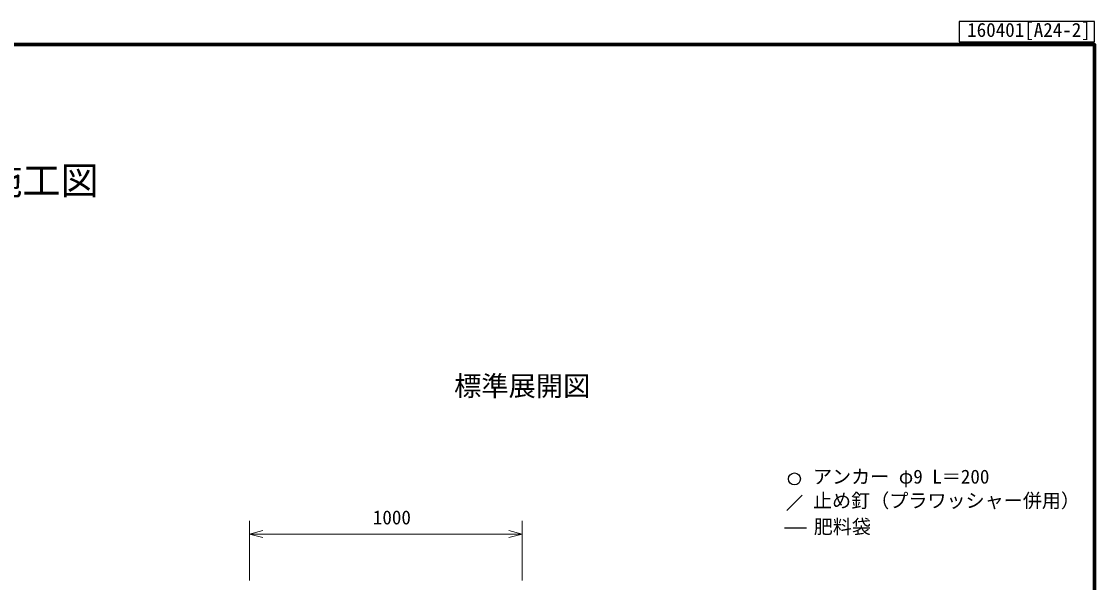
# Model space of a CAD drawing. Units: millimetres, scale not verified. Extents: x 200 to 8200, y 200 to 5825.
# Drawn here: x 4261 to 8200, y 3767 to 5825 of the extents above; entities that cross this region are included whole.
import ezdxf
from ezdxf.enums import TextEntityAlignment as Align

# ---------------------------------------------------------------- set-up
doc = ezdxf.new("R2010")
doc.units = ezdxf.units.MM
doc.header["$LTSCALE"] = 20
for name, color, linetype, lineweight in [('C-DOC', 3, 'Continuous', 25), ('C-STR-DIM', 1, 'Continuous', 13), ('C-STR-TXT', 7, 'Continuous', 25), ('C-TTL', 2, 'Continuous', 70)]:
    doc.layers.add(name, color=color, linetype=linetype, lineweight=lineweight)
doc.layers.add('C-TTL-TXT', color=3, linetype='Continuous')
doc.styles.add('ＭＳ ゴシック', font='')
doc.styles.get('ＭＳ ゴシック').set_extended_font_data('MS Gothic')

msp = doc.modelspace()

# ---------------------------------------------------------------- linework, layer by layer
at = {"layer": 'C-DOC'}
for p, q in [((8200, 5825), (7703.13, 5825)), ((7703.13, 5825), (7703.13, 5750)), ((8200, 5750), (8200, 5825)), ((7703.13, 5750), (8200, 5750))]:
    msp.add_line(p, q, dxfattribs=at)
at = {"layer": 'C-STR-DIM'}
for p, q in [((5098.5, 3773.53), (5098.5, 3993.53)), ((6098.5, 3773.53), (6098.5, 3993.53)), ((5098.5, 3944.53), (5146.8, 3957.48)), ((5098.5, 3944.53), (5146.8, 3931.59)), ((5098.5, 3944.53), (6098.5, 3944.53)), ((6098.5, 3944.53), (6050.2, 3957.48)), ((6098.5, 3944.53), (6050.2, 3931.59)), ((5098.5, 3933.53), (5098.5, 3904.53)), ((6098.5, 3933.53), (6098.5, 3904.53))]:
    msp.add_line(p, q, dxfattribs=at)
at = {"layer": 'C-STR-TXT'}
msp.add_line((7070.22, 4030.4), (7126.79, 4086.97), dxfattribs=at)
at = {"layer": 'C-STR-TXT', "color": 3}
msp.add_line((7062.5, 3967.53), (7142.5, 3967.53), dxfattribs=at)
at = {"layer": 'C-STR-TXT'}
msp.add_circle((7098.5, 4146.68), 22, dxfattribs=at)
at = {"layer": 'C-TTL'}
msp.add_lwpolyline([(200, 200), (8200, 200), (8200, 5740), (200, 5740)], close=True, dxfattribs=at)

# ---------------------------------------------------------------- texts
at = {"layer": 'C-DOC', "style": 'ＭＳ ゴシック'}
msp.add_text('160401[A24-2]', height=51.32, dxfattribs=at).set_placement((7732.46, 5753), align=Align.BOTTOM_LEFT)
at = {"layer": 'C-STR-DIM', "color": 7, "style": 'ＭＳ ゴシック'}
msp.add_text('1000', height=51.32, dxfattribs=at).set_placement((5551.09, 3964.53), align=Align.BOTTOM_LEFT)
at = {"layer": 'C-STR-TXT', "style": 'ＭＳ ゴシック'}
for s, p in [('アンカー φ9 L＝200', (7166.62, 4114.18)), ('止め釘（プラワッシャー併用）', (7166.62, 4026.18)), ('肥料袋', (7169.35, 3930.53))]:
    msp.add_text(s, height=51.32, dxfattribs=at).set_placement(p, align=Align.BOTTOM_LEFT)
at = {"layer": 'C-TTL-TXT', "style": 'ＭＳ ゴシック'}
msp.add_text('亀甲金網・ヤシ繊維ネット・肥料袋付植生マット工標準施工図', height=102.6, dxfattribs=at).set_placement((626.35, 5159.28), align=Align.BOTTOM_LEFT)
at = {"layer": 'C-TTL-TXT', "color": 7, "style": 'ＭＳ ゴシック'}
msp.add_text('標準展開図', height=73.31, dxfattribs=at).set_placement((5849.24, 4429.13), align=Align.BOTTOM_LEFT)

doc.saveas('drawing.dxf')
